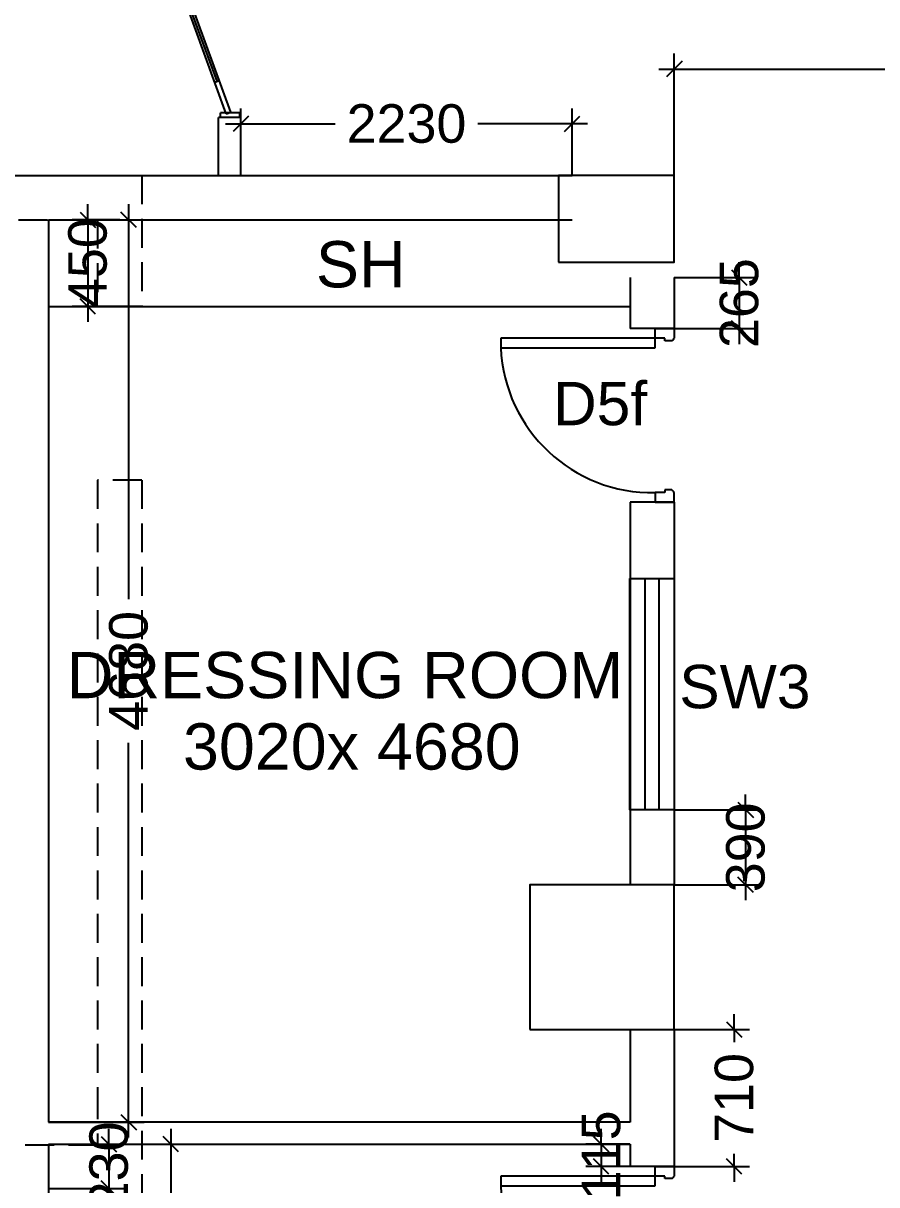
# Model space of a CAD drawing. Extents: x 6345096 to 6738923, y -6490958 to -6305885.
# Drawn here: x 6638421 to 6642850, y -6352716 to -6346691 of the extents above; entities that cross this region are included whole.
import ezdxf
from ezdxf.enums import TextEntityAlignment as Align

# ---------------------------------------------------------------- set-up
doc = ezdxf.new("R2010")
doc.units = 0
doc.header["$LTSCALE"] = 600
doc.header["$MEASUREMENT"] = 0
doc.header["$PDMODE"] = 35
doc.linetypes.add('HIDDEN', pattern=[0.375, 0.25, -0.125])
doc.layers.get('0').update_dxf_attribs({"linetype": 'CONTINUOUS'})
doc.layers.get('Defpoints').update_dxf_attribs({"linetype": 'CONTINUOUS'})
for name, color, linetype in [('8', 8, 'CONTINUOUS'), ('DOOR', 32, 'CONTINUOUS'), ('FURN', 32, 'CONTINUOUS'), ('HS', 251, 'CONTINUOUS'), ('joinery', 7, 'CONTINUOUS'), ('LA-column', 3, 'CONTINUOUS'), ('REVISIONS', 6, 'CONTINUOUS'), ('Room Dim', 1, 'CONTINUOUS'), ('Shleves', 7, 'CONTINUOUS'), ('TEXT', 6, 'CONTINUOUS'), ('Walls', 7, 'CONTINUOUS'), ('WIN', 151, 'CONTINUOUS'), ('Working Dim', 5, 'CONTINUOUS')]:
    doc.layers.add(name, color=color, linetype=linetype)
doc.styles.add('ari', font='arial.ttf')
doc.styles.add('ARIAL', font='arial.ttf')
doc.dimstyles.new('int. dim', dxfattribs={"dimtxt": 200, "dimasz": 80, "dimexe": 80, "dimexo": 0, "dimgap": 70, "dimtad": 0, "dimdec": 0, "dimzin": 12, "dimdsep": 46, "dimtxsty": 'ari', "dimblk": 'OBLIQUE', "dimcen": 2, "dimdle": 80, "dimclrd": 256, "dimclre": 256, "dimclrt": 6, "dimadec": 0, "dimazin": 0, "dimtfac": 1, "dimtdec": 0, "dimtix": 1, "dimtmove": 2, "dimatfit": 3, "dimfxl": 1, "dimtolj": 1, "dimtzin": 0, "dimlwd": -1, "dimlwe": -1, "dimarcsym": 0})

# ---------------------------------------------------------------- blocks, each defined once
blk = doc.blocks.new('Z$W@#5624')
at = {"layer": 'DOOR'}
for p, q in [((19.2, 469.7), (840.4, 768.6)), ((27.7, 446.2), (848.9, 745.1)), ((187.7, 517.8), (680.4, 697.1)), ((676.2, 708.8), (684.7, 685.4)), ((0, 399.5), (0, 499.4)), ((0, 499.4), (25, 499.4)), ((25, 399.5), (25, 499.4)), ((183.4, 529.5), (192, 506)), ((1797.8, 499.4), (1772.8, 499.4)), ((1772.8, 399.5), (1772.8, 499.4)), ((1797.8, 399.5), (1797.8, 499.4)), ((19.2, 469.7), (27.7, 446.2)), ((1770, 452.6), (948.8, 153.7)), ((1778.6, 429.2), (957.4, 130.3)), ((1778.6, 429.2), (1770, 452.6)), ((0, 399.5), (25, 399.5)), ((1610.1, 381.1), (1117.3, 201.8)), ((1614.3, 369.4), (1605.8, 392.9)), ((1797.8, 399.5), (1772.8, 399.5)), ((1113.1, 213.5), (1121.6, 190.1))]:
    blk.add_line(p, q, dxfattribs=at)
at = {"layer": 'DOOR', "color": 145}
for centre, start_param, end_param in [((0, 449.4), 2.617994, 3.665191), ((1797.8, 449.4), -0.523599, 0.523599)]:
    blk.add_ellipse(centre, major_axis=(-898.9, 0), ratio=1, start_param=start_param, end_param=end_param, dxfattribs=at)
blk = doc.blocks.new('1000')
at = {"layer": 'DOOR'}
for p, q in [((0, -100), (0, 0)), ((0, 0), (49.7, 0)), ((49.7, 0), (49.7, -2.2)), ((63.2, -49.5), (49.7, -49.5)), ((49.7, -49.5), (49.7, -100)), ((63.2, -13.5), (61, -13.5)), ((63.2, -13.5), (63.2, -49.5)), ((836.8, -13.5), (836.8, -49.5)), ((836.8, -13.5), (839, -13.5)), ((836.8, -49.5), (850.3, -49.5)), ((850.3, 0), (850.3, -2.2)), ((900, 0), (850.3, 0)), ((850.3, -49.5), (850.3, -100)), ((900, -100), (900, 0)), ((49.7, -100), (0, -100)), ((49.7, -100), (49.7, -900.6)), ((100.2, -100), (49.7, -100)), ((100.2, -900.6), (100.2, -100)), ((850.3, -100), (900, -100)), ((49.7, -900.6), (100.2, -900.6))]:
    blk.add_line(p, q, dxfattribs=at)
for centre, major_axis, start_param, end_param in [((49.7, -13.5), (-7.95, 7.95), 3.926991, 5.497787), ((850.3, -13.5), (7.95, 7.95), 0.785398, 2.356194)]:
    blk.add_ellipse(centre, major_axis=major_axis, ratio=1, start_param=start_param, end_param=end_param, dxfattribs=at)
at = {"layer": 'DOOR', "color": 145}
blk.add_ellipse((64.3, -115.3), major_axis=(-519.7, 589.8), ratio=1, start_param=2.464943, end_param=4.009476, dxfattribs=at)
blk = doc.blocks.new('_Oblique')
at = {"color": 0, "linetype": 'ByBlock', "lineweight": -2}
blk.add_line((-0.5, -0.5), (0.5, 0.5), dxfattribs=at)
blk = doc.blocks.new('*D975')
at = {"layer": 'Defpoints', "color": 0, "transparency": 16777216}
for p in [(6638922, -6347710.5, 5.1), (6638755.8, -6348160.5), (6638922, -6348160.5, 5.1)]:
    blk.add_point(p, dxfattribs=at)
at = {"layer": 'Working Dim', "transparency": 16777216}
for p, q in [((6638755.8, -6347710.5), (6638755.8, -6347630.5)), ((6638922, -6347710.5), (6638675.8, -6347710.5)), ((6638755.8, -6347710.5), (6638755.8, -6348160.5)), ((6638922, -6348160.5), (6638675.8, -6348160.5)), ((6638755.8, -6348160.5), (6638755.8, -6348240.5))]:
    blk.add_line(p, q, dxfattribs=at)
at = {"layer": 'Working Dim', "transparency": 16777216, "xscale": 80, "yscale": 80, "zscale": 80}
for p, rotation in [((6638755.8, -6347710.5), 270), ((6638755.8, -6348160.5), 90)]:
    blk.add_blockref('_Oblique', p, dxfattribs=dict(at, rotation=rotation))
at = {"layer": 'Working Dim', "color": 6, "transparency": 16777216, "insert": (6638755.8, -6347935.5), "char_height": 200, "attachment_point": 5, "rotation": 90, "style": 'ari'}
blk.add_mtext('\\A1;450', dxfattribs=at)
blk = doc.blocks.new('*D1816')
at = {"layer": 'Defpoints', "color": 0, "transparency": 16777216}
for p in [(6638552, -6347710.5, 0), (6638552, -6352390.9, 0), (6638968.1, -6352390.9)]:
    blk.add_point(p, dxfattribs=at)
at = {"layer": 'Working Dim', "transparency": 16777216}
for p, q in [((6638968.1, -6347630.5), (6638968.1, -6349678.4)), ((6638552, -6347710.5), (6639048.1, -6347710.5)), ((6638968.1, -6352470.9), (6638968.1, -6350423.1)), ((6638552, -6352390.9), (6639048.1, -6352390.9))]:
    blk.add_line(p, q, dxfattribs=at)
at = {"layer": 'Working Dim', "transparency": 16777216, "xscale": 80, "yscale": 80, "zscale": 80}
for p, rotation in [((6638968.1, -6347710.5), 90), ((6638968.1, -6352390.9), 270)]:
    blk.add_blockref('_Oblique', p, dxfattribs=dict(at, rotation=rotation))
at = {"layer": 'Working Dim', "color": 6, "transparency": 16777216, "insert": (6638968.1, -6350050.7), "char_height": 200, "attachment_point": 5, "rotation": 90, "style": 'ari'}
blk.add_mtext('\\A1;4680', dxfattribs=at)
blk = doc.blocks.new('*D1817')
at = {"layer": 'Defpoints', "color": 0, "transparency": 16777216}
for p in [(6638770.8, -6352505.9), (6638770.8, -6357506.1, 0), (6639186.5, -6357506.1)]:
    blk.add_point(p, dxfattribs=at)
at = {"layer": 'Working Dim', "transparency": 16777216}
for p, q in [((6639186.5, -6352425.9), (6639186.5, -6354637.7)), ((6638770.8, -6352505.9), (6639266.5, -6352505.9)), ((6639186.5, -6357586.1), (6639186.5, -6355374.3)), ((6638770.8, -6357506.1), (6639266.5, -6357506.1))]:
    blk.add_line(p, q, dxfattribs=at)
at = {"layer": 'Working Dim', "transparency": 16777216, "xscale": 80, "yscale": 80, "zscale": 80}
for p, rotation in [((6639186.5, -6352505.9), 90), ((6639186.5, -6357506.1), 270)]:
    blk.add_blockref('_Oblique', p, dxfattribs=dict(at, rotation=rotation))
at = {"layer": 'Working Dim', "color": 6, "transparency": 16777216, "insert": (6639186.5, -6355006), "char_height": 200, "attachment_point": 5, "rotation": 90, "style": 'ari'}
blk.add_mtext('\\A1;5000', dxfattribs=at)
blk = doc.blocks.new('*D1929')
at = {"layer": 'Defpoints', "color": 0, "transparency": 16777216}
for p in [(6641799.5, -6346928.9), (6641799.5, -6347480.5, 2.3), (6644799.8, -6347480.5)]:
    blk.add_point(p, dxfattribs=at)
at = {"layer": 'Working Dim', "transparency": 16777216}
for p, q in [((6641799.5, -6347480.5), (6641799.5, -6346848.9)), ((6644799.8, -6347480.5), (6644799.8, -6346848.9)), ((6641719.5, -6346928.9), (6642931.4, -6346928.9)), ((6644879.8, -6346928.9), (6643667.9, -6346928.9))]:
    blk.add_line(p, q, dxfattribs=at)
at = {"layer": 'Working Dim', "transparency": 16777216, "xscale": 80, "yscale": 80, "zscale": 80, "rotation": 180}
blk.add_blockref('_Oblique', (6641799.5, -6346928.9), dxfattribs=at)
at = {"layer": 'Working Dim', "transparency": 16777216, "xscale": 80, "yscale": 80, "zscale": 80}
blk.add_blockref('_Oblique', (6644799.8, -6346928.9), dxfattribs=at)
at = {"layer": 'Working Dim', "color": 6, "transparency": 16777216, "insert": (6643299.7, -6346928.9), "char_height": 200, "attachment_point": 5, "style": 'ari'}
blk.add_mtext('\\A1;3000', dxfattribs=at)
blk = doc.blocks.new('*D1931')
at = {"layer": 'Defpoints', "color": 0, "transparency": 16777216}
for p in [(6639550, -6347212.8), (6639550, -6347480.4), (6641269.5, -6347480.5, 2.3)]:
    blk.add_point(p, dxfattribs=at)
at = {"layer": 'Working Dim', "transparency": 16777216}
for p, q in [((6639550, -6347480.4), (6639550, -6347132.8)), ((6641269.5, -6347480.5), (6641269.5, -6347132.8)), ((6639470, -6347212.8), (6640039.8, -6347212.8)), ((6641349.5, -6347212.8), (6640779.8, -6347212.8))]:
    blk.add_line(p, q, dxfattribs=at)
at = {"layer": 'Working Dim', "transparency": 16777216, "xscale": 80, "yscale": 80, "zscale": 80, "rotation": 180}
blk.add_blockref('_Oblique', (6639550, -6347212.8), dxfattribs=at)
at = {"layer": 'Working Dim', "transparency": 16777216, "xscale": 80, "yscale": 80, "zscale": 80}
blk.add_blockref('_Oblique', (6641269.5, -6347212.8), dxfattribs=at)
at = {"layer": 'Working Dim', "color": 6, "transparency": 16777216, "insert": (6640409.8, -6347212.8), "char_height": 200, "attachment_point": 5, "style": 'ari'}
blk.add_mtext('\\A1;2230', dxfattribs=at)
blk = doc.blocks.new('*D1932')
at = {"layer": 'Defpoints', "color": 0, "transparency": 16777216}
for p in [(6641798.6, -6350771, 0), (6641799.5, -6351160.5, 2.3), (6642169.5, -6351160.5)]:
    blk.add_point(p, dxfattribs=at)
at = {"layer": 'Working Dim', "transparency": 16777216}
for p, q in [((6642169.5, -6350771), (6642169.5, -6350691)), ((6641798.6, -6350771), (6642249.5, -6350771)), ((6642169.5, -6350771), (6642169.5, -6351160.5)), ((6641799.5, -6351160.5), (6642249.5, -6351160.5)), ((6642169.5, -6351160.5), (6642169.5, -6351240.5))]:
    blk.add_line(p, q, dxfattribs=at)
at = {"layer": 'Working Dim', "transparency": 16777216, "xscale": 80, "yscale": 80, "zscale": 80}
for p, rotation in [((6642169.5, -6350771), 270), ((6642169.5, -6351160.5), 90)]:
    blk.add_blockref('_Oblique', p, dxfattribs=dict(at, rotation=rotation))
at = {"layer": 'Working Dim', "color": 6, "transparency": 16777216, "insert": (6642169.5, -6350965.8), "char_height": 200, "attachment_point": 5, "rotation": 90, "style": 'ari'}
blk.add_mtext('\\A1;390', dxfattribs=at)
blk = doc.blocks.new('*D1933')
at = {"layer": 'Defpoints', "color": 0, "transparency": 16777216}
for p in [(6641799.5, -6351910.5, 0), (6641799.5, -6352620.9, 0), (6642110.1, -6352620.9)]:
    blk.add_point(p, dxfattribs=at)
at = {"layer": 'Working Dim', "transparency": 16777216}
for p, q in [((6642110.1, -6351910.5), (6642110.1, -6351830.5)), ((6641799.5, -6351910.5), (6642190.1, -6351910.5)), ((6642110.1, -6351910.5), (6642110.1, -6351976)), ((6642110.1, -6352620.9), (6642110.1, -6352555.5)), ((6641799.5, -6352620.9), (6642190.1, -6352620.9)), ((6642110.1, -6352620.9), (6642110.1, -6352700.9))]:
    blk.add_line(p, q, dxfattribs=at)
at = {"layer": 'Working Dim', "transparency": 16777216, "xscale": 80, "yscale": 80, "zscale": 80}
for p, rotation in [((6642110.1, -6351910.5), 270), ((6642110.1, -6352620.9), 90)]:
    blk.add_blockref('_Oblique', p, dxfattribs=dict(at, rotation=rotation))
at = {"layer": 'Working Dim', "color": 6, "transparency": 16777216, "insert": (6642110.1, -6352265.7), "char_height": 200, "attachment_point": 5, "rotation": 90, "style": 'ari'}
blk.add_mtext('\\A1;710', dxfattribs=at)
blk = doc.blocks.new('*D1934')
at = {"layer": 'Defpoints', "color": 0, "transparency": 16777216}
for p in [(6641569.5, -6352505.9, 0), (6641420.4, -6352620.9), (6641569.5, -6352620.9, 0)]:
    blk.add_point(p, dxfattribs=at)
at = {"layer": 'Working Dim', "transparency": 16777216}
for p, q in [((6641420.4, -6352505.9), (6641420.4, -6352425.9)), ((6641569.5, -6352505.9), (6641340.4, -6352505.9)), ((6641420.4, -6352505.9), (6641420.4, -6352620.9)), ((6641569.5, -6352620.9), (6641340.4, -6352620.9)), ((6641420.4, -6352620.9), (6641420.4, -6352700.9))]:
    blk.add_line(p, q, dxfattribs=at)
at = {"layer": 'Working Dim', "transparency": 16777216, "xscale": 80, "yscale": 80, "zscale": 80}
for p, rotation in [((6641420.4, -6352505.9), 270), ((6641420.4, -6352620.9), 90)]:
    blk.add_blockref('_Oblique', p, dxfattribs=dict(at, rotation=rotation))
at = {"layer": 'Working Dim', "color": 6, "transparency": 16777216, "insert": (6641420.4, -6352563.4), "char_height": 200, "attachment_point": 5, "rotation": 90, "style": 'ari'}
blk.add_mtext('\\A1;115', dxfattribs=at)
blk = doc.blocks.new('*D1935')
at = {"layer": 'Defpoints', "color": 0, "transparency": 16777216}
for p in [(6638552, -6352505.9, 11174.6), (6638552, -6352735.9, 11174.6), (6638865.5, -6352735.9)]:
    blk.add_point(p, dxfattribs=at)
at = {"layer": 'Working Dim', "transparency": 16777216}
for p, q in [((6638865.5, -6352505.9), (6638865.5, -6352425.9)), ((6638552, -6352505.9), (6638945.5, -6352505.9)), ((6638865.5, -6352505.9), (6638865.5, -6352735.9)), ((6638552, -6352735.9), (6638945.5, -6352735.9)), ((6638865.5, -6352735.9), (6638865.5, -6352815.9))]:
    blk.add_line(p, q, dxfattribs=at)
at = {"layer": 'Working Dim', "transparency": 16777216, "xscale": 80, "yscale": 80, "zscale": 80}
for p, rotation in [((6638865.5, -6352505.9), 270), ((6638865.5, -6352735.9), 90)]:
    blk.add_blockref('_Oblique', p, dxfattribs=dict(at, rotation=rotation))
at = {"layer": 'Working Dim', "color": 6, "transparency": 16777216, "insert": (6638865.5, -6352620.9), "char_height": 200, "attachment_point": 5, "rotation": 90, "style": 'ari'}
blk.add_mtext('\\A1;230', dxfattribs=at)
blk = doc.blocks.new('*D1951')
at = {"layer": 'Defpoints', "color": 0, "transparency": 16777216}
for p in [(6641799.5, -6348010.5, 0), (6641799.5, -6348275.5, 2.3), (6642136.5, -6348275.5)]:
    blk.add_point(p, dxfattribs=at)
at = {"layer": 'Working Dim', "transparency": 16777216}
for p, q in [((6642136.5, -6348010.5), (6642136.5, -6347930.5)), ((6641799.5, -6348010.5), (6642216.5, -6348010.5)), ((6642136.5, -6348010.5), (6642136.5, -6348275.5)), ((6641799.5, -6348275.5), (6642216.5, -6348275.5)), ((6642136.5, -6348275.5), (6642136.5, -6348355.5))]:
    blk.add_line(p, q, dxfattribs=at)
at = {"layer": 'Working Dim', "transparency": 16777216, "xscale": 80, "yscale": 80, "zscale": 80}
for p, rotation in [((6642136.5, -6348010.5), 270), ((6642136.5, -6348275.5), 90)]:
    blk.add_blockref('_Oblique', p, dxfattribs=dict(at, rotation=rotation))
at = {"layer": 'Working Dim', "color": 6, "transparency": 16777216, "insert": (6642136.5, -6348143), "char_height": 200, "attachment_point": 5, "rotation": 90, "style": 'ari'}
blk.add_mtext('\\A1;265', dxfattribs=at)
blk = doc.blocks.new('A$C2CD672AE')
at = {"layer": 'Walls', "color": 8, "linetype": 'HIDDEN'}
for p, q in [((105602.5, 108943.4), (108717.6, 108943.4)), ((108717.6, 108943.4), (108717.6, 108263.4)), ((105603.1, 108713.4), (108487.6, 108713.4)), ((108487.6, 108713.4), (108487.6, 108263.4)), ((108717.6, 108263.4), (108487.6, 108263.4)), ((108717.6, 107363.4), (108487.6, 107363.4)), ((108487.6, 107363.4), (108487.6, 104198.5)), ((108717.6, 107363.4), (108717.6, 103569)), ((108487.6, 104198.5), (108487.6, 103914)), ((108487.6, 103914), (105602.6, 103914))]:
    blk.add_line(p, q, dxfattribs=at)

msp = doc.modelspace()

# ---------------------------------------------------------------- linework, layer by layer
at = {"layer": 'FURN'}
msp.add_line((6638552.019, -6348160.537, -10.486), (6641569.537, -6348160.537, -10.486), dxfattribs=at)
at = {"layer": 'LA-column', "color": 2, "elevation": 1.031}
for points in [[(6641199.359, -6347930.562), (6641799.359, -6347930.562), (6641799.359, -6347480.562), (6641199.359, -6347480.562)], [(6641049.359, -6351910.569), (6641799.359, -6351910.569), (6641799.359, -6351160.569), (6641049.359, -6351160.569)]]:
    msp.add_lwpolyline(points, close=True, dxfattribs=at)
at = {"layer": 'REVISIONS', "linetype": 'Continuous'}
for p, q in [((6638322.018, -6347480.537, -12.768), (6641269.537, -6347480.537, -12.768)), ((6638552.019, -6347710.537, -12.768), (6641269.537, -6347710.537, -12.768)), ((6638552.019, -6347710.537, -12.768), (6638552.024, -6352390.931, -12.768)), ((6641569.537, -6348010.526, -12.768), (6641569.537, -6348275.537, -12.768)), ((6641799.537, -6348010.526, -12.768), (6641799.537, -6348275.537, -12.768)), ((6641799.537, -6348275.537, -12.768), (6641569.537, -6348275.537, -12.768)), ((6641799.537, -6349175.537, -12.768), (6641569.537, -6349175.537, -12.768)), ((6641569.537, -6349175.537, -12.768), (6641569.537, -6351160.54, -12.768)), ((6641799.537, -6349175.537, -12.768), (6641799.537, -6351160.54, -12.768)), ((6641569.537, -6351910.54, -12.768), (6641569.537, -6352190.429, -12.768)), ((6641799.537, -6351910.54, -12.768), (6641799.537, -6352620.931, -12.768)), ((6641569.537, -6352190.429, -12.768), (6641569.537, -6352390.931, -12.768)), ((6641569.537, -6352390.931, -12.768), (6638552.024, -6352390.931, -12.768)), ((6638552.024, -6352505.931, -12.768), (6641569.537, -6352505.931, -12.768)), ((6638552.024, -6352505.931, -12.768), (6638552.029, -6357506.14, -12.768)), ((6641569.537, -6352505.931, -12.768), (6641569.537, -6352620.931, -12.768)), ((6641799.537, -6352620.931, -12.768), (6641569.537, -6352620.931, -12.768))]:
    msp.add_line(p, q, dxfattribs=at)
at = {"layer": 'Walls', "linetype": 'Continuous'}
for p, q in [((6639434.973, -6347480.429, -12.768), (6639434.973, -6347180.429, -12.768)), ((6639549.973, -6347180.429, -12.768), (6639434.973, -6347180.429, -12.768)), ((6639549.973, -6347480.429, -12.768), (6639549.973, -6347180.429, -12.768))]:
    msp.add_line(p, q, dxfattribs=at)
at = {"layer": 'WIN', "linetype": 'Continuous', "elevation": -12.768}
for points in [[(6641568.641, -6349570.622), (6641798.622, -6349570.622), (6641798.622, -6350771.031), (6641568.641, -6350771.031)], [(6641648.641, -6349570.622), (6641718.622, -6349570.622), (6641718.622, -6350771.031), (6641648.641, -6350771.031)]]:
    msp.add_lwpolyline(points, close=True, dxfattribs=at)

# ---------------------------------------------------------------- block references
at = {"layer": 'DOOR', "linetype": 'Continuous', "xscale": 1.001247152686119, "yscale": 1.001247152686119, "zscale": 1.001247152686119, "rotation": 90}
msp.add_blockref('Z$W@#5624', (6639945.105, -6347180.429, -12.768), dxfattribs=at)
at = {"layer": 'DOOR', "linetype": 'Continuous', "rotation": 270.0000128066047}
msp.add_blockref('1000', (6641799.537, -6348275.537, -10.486), dxfattribs=at)
at = {"layer": 'HS'}
msp.add_blockref('A$C2CD672AE', (6530319.294, -6456423.902, 8.17), dxfattribs=at)
at = {"layer": 'REVISIONS', "linetype": 'Continuous', "rotation": 270.0000128066047}
msp.add_blockref('1000', (6641799.537, -6352620.931, -10.486), dxfattribs=at)

# ---------------------------------------------------------------- texts
at = {"layer": '8', "color": 6, "style": 'ari'}
msp.add_text('D5f', height=225, dxfattribs=at).set_placement((6641414.13, -6348776.491, -12.768), align=Align.CENTER)
at = {"layer": 'joinery', "style": 'ari'}
msp.add_text('SW3', height=225, dxfattribs=at).set_placement((6642165.708, -6350244.298, -9.92), align=Align.CENTER)
at = {"layer": 'Room Dim', "style": 'ARIAL'}
msp.add_text('3020x 4680', height=240, dxfattribs=at).set_placement((6640126.082, -6350442.594, -10.486), align=Align.MIDDLE_CENTER)
at = {"layer": 'Shleves', "color": 10, "style": 'ARIAL'}
msp.add_text('SH', height=240, dxfattribs=at).set_placement((6639939.711, -6348061.461, -17.899))
at = {"layer": 'TEXT', "color": 7, "style": 'ARIAL'}
msp.add_text('DRESSING ROOM', height=240, dxfattribs=at).set_placement((6640090.432, -6350192.171, -10.486), align=Align.CENTER)

# ---------------------------------------------------------------- dimensions: what is measured, and where the dimension line sits
at = {"layer": 'Working Dim', "color": 6}
dim = msp.add_linear_dim(base=(6641799.537, -6346928.873, -12.768), p1=(6644799.799, -6347480.524, -12.768), p2=(6641799.537, -6347480.524, -10.486), dimstyle='int. dim', override={"dimtxt": 200, "dimarcsym": 1}, dxfattribs=at)
dim.commit()
dim.dimension.update_dxf_attribs({"geometry": '*D1929', "text_midpoint": (6643299.668, -6346928.873, -12.768)})
dim = msp.add_linear_dim(base=(6639549.973, -6347212.834, -12.768), p1=(6641269.537, -6347480.526, -10.486), p2=(6639549.973, -6347480.429, -12.768), text='2230', dimstyle='int. dim', override={"dimtxt": 200, "dimarcsym": 1}, dxfattribs=at)
dim.commit()
dim.dimension.update_dxf_attribs({"geometry": '*D1931', "text_midpoint": (6640409.755, -6347212.834, -12.768)})
for base, p1, p2, picture, middle in [((6638968.067, -6352390.931, -12.768), (6638552.019, -6347710.537, -12.768), (6638552.024, -6352390.931, -12.768), '*D1816', (6638968.067, -6350050.734, -12.768)), ((6638755.812, -6348160.537, -12.768), (6638921.973, -6347710.537, -7.637), (6638921.973, -6348160.537, -7.637), '*D975', (6638755.812, -6347935.537, -12.768)), ((6642136.501, -6348275.537, -12.768), (6641799.537, -6348010.526, -12.768), (6641799.537, -6348275.537, -10.486), '*D1951', (6642136.501, -6348143.031, -12.768)), ((6642169.473, -6351160.54, -12.768), (6641798.641, -6350771.031, -12.768), (6641799.537, -6351160.54, -10.486), '*D1932', (6642169.473, -6350965.785, -12.768)), ((6642110.12, -6352620.931, -12.768), (6641799.537, -6351910.54, -12.768), (6641799.537, -6352620.931, -12.768), '*D1933', (6642110.12, -6352265.735, -12.768)), ((6641420.387, -6352620.931, -12.768), (6641569.537, -6352505.931, -12.768), (6641569.537, -6352620.931, -12.768), '*D1934', (6641420.387, -6352563.431, -12.768)), ((6638865.548, -6352735.931, -12.768), (6638552.024, -6352505.931, 11161.8), (6638552.024, -6352735.931, 11161.8), '*D1935', (6638865.548, -6352620.931, -12.768)), ((6639186.544, -6357506.14, -12.768), (6638770.818, -6352505.931, -12.768), (6638770.822, -6357506.14, -12.768), '*D1817', (6639186.544, -6355006.035, -12.768))]:
    dim = msp.add_linear_dim(base=base, p1=p1, p2=p2, angle=90, dimstyle='int. dim', override={"dimtxt": 200, "dimarcsym": 1}, dxfattribs=at)
    dim.commit()
    dim.dimension.update_dxf_attribs({"geometry": picture, "text_midpoint": middle})

doc.saveas('drawing.dxf')
